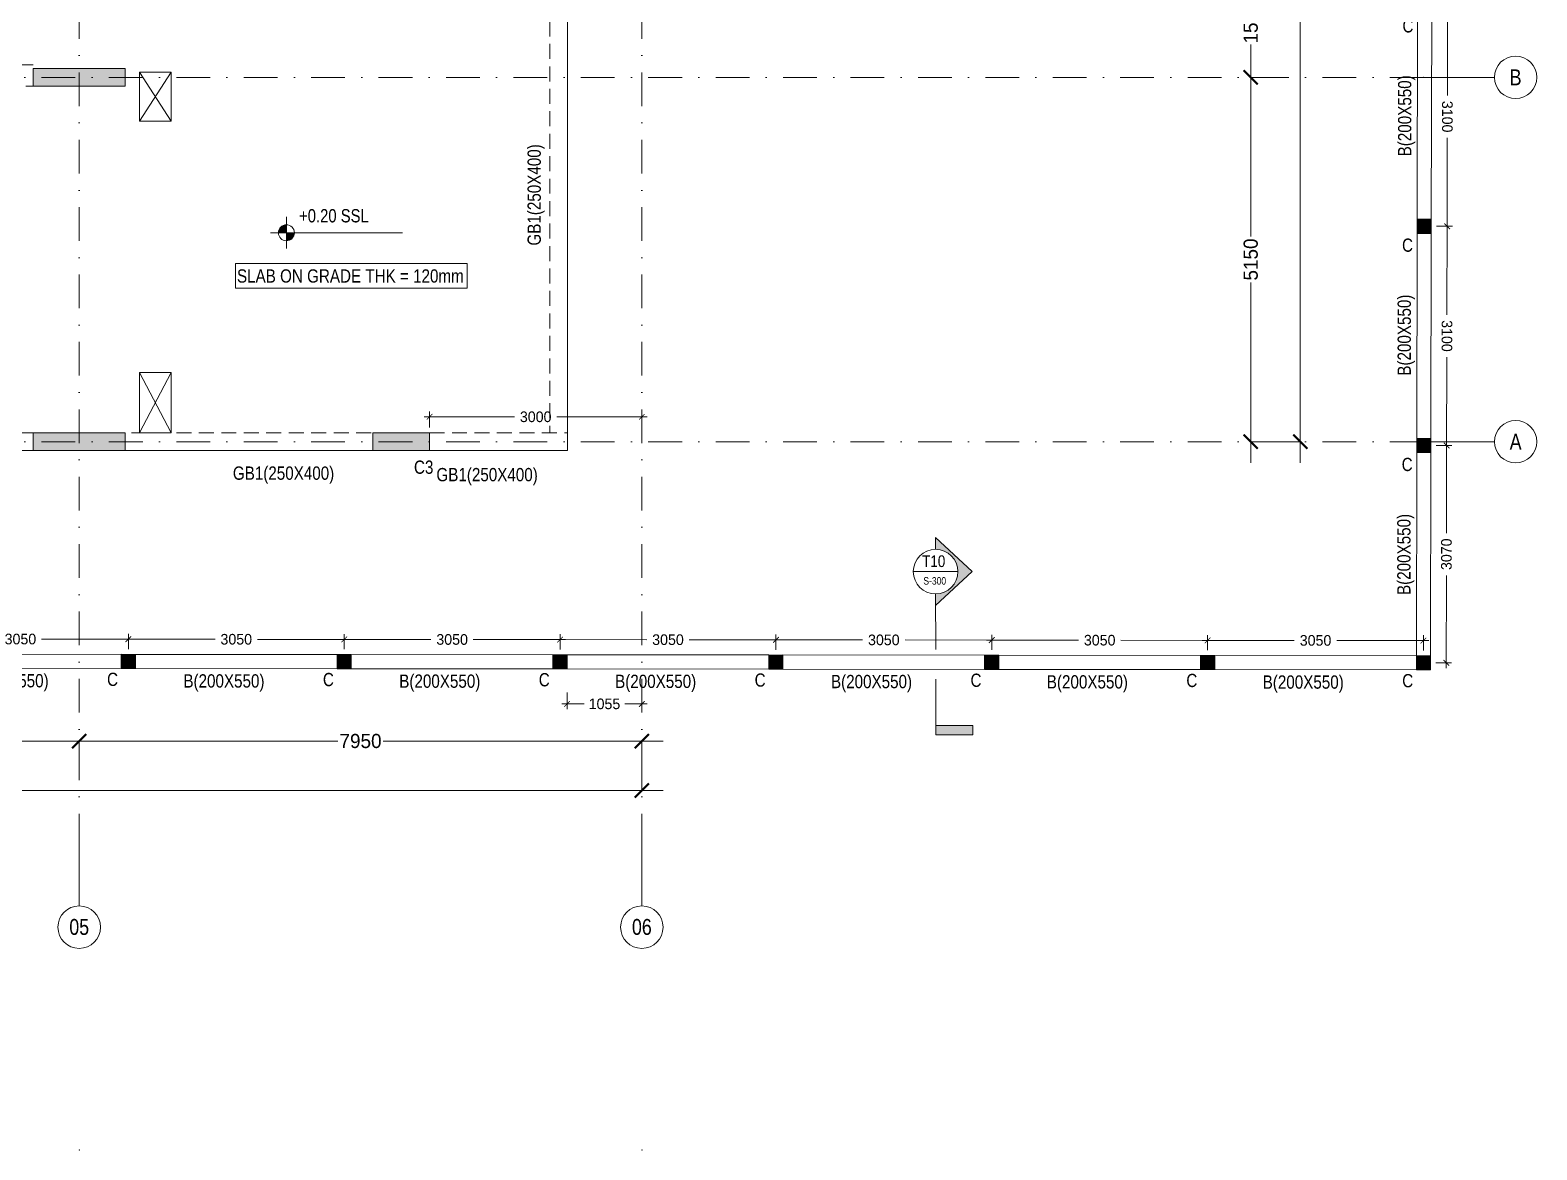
# Model space of a CAD drawing. Header units: millimetres. Extents: x -1760 to 80452, y -34880 to 8596.
# Drawn here: x 29732 to 51022, y -34880 to -19053 of the extents above; entities that cross this region are included whole.
import ezdxf
from ezdxf.enums import TextEntityAlignment as Align

# ---------------------------------------------------------------- set-up
doc = ezdxf.new("R2010")
doc.units = ezdxf.units.MM
doc.header["$LTSCALE"] = 75
for name, pattern in [('DASHDOT2', [12.7, 6.35, -3.175, 0, -3.175]), ('Dot & Dashed', [502.708322, 238.125, -132.291667, 0, -132.291655]), ('Hidden Line', [4.233333, 2.822222, -1.411111])]:
    doc.linetypes.add(name, pattern=pattern)
for name, color, linetype in [('00_A_GRIDS.3D', 1, 'Continuous'), ('02_A_GRIDS.3D', 1, 'Continuous'), ('133-EDEN HILLS- Grid$0$A_DIM 75', 1, 'Continuous')]:
    doc.layers.add(name, color=color, linetype=linetype)
for name, color, linetype, lineweight in [('G-ANNO-DIMS', 111, 'Continuous', 9), ('G-ANNO-SYMB', 111, 'Continuous', 9), ('S-BEAM-IDEN', 2, 'Continuous', 9), ('S-COL', 3, 'Continuous', 13), ('S-COLS-IDEN', 171, 'Continuous', 9), ('S-HATCH', 8, 'Continuous', 9), ('S-SLAB', 3, 'Continuous', 13), ('TXT', 11, 'Continuous', 9)]:
    doc.layers.add(name, color=color, linetype=linetype, lineweight=lineweight)
doc.styles.add('133-5F Grid$0$TEXT 75', font='GOTHIC.TTF', dxfattribs={"height": 150})
doc.styles.add('236 - NAS Mall_CD_GF Plan$0$TEXT 500', font='GOTHIC.TTF', dxfattribs={"height": 350})
doc.styles.add('Arial', font='arial.ttf', dxfattribs={"width": 0.8, "height": 187.5})
doc.styles.add('Arial Narrow_1', font='ARIALN.TTF', dxfattribs={"height": 187.5})
doc.styles.add('Arial Narrow_2', font='ARIALN.TTF', dxfattribs={"height": 262.5})
doc.styles.add('GENERATED_STYLE_3', font='arial.ttf', dxfattribs={"width": 0.8})
doc.styles.add('TEXT 100', font='GOTHIC.TTF', dxfattribs={"height": 200})
doc.dimstyles.new('133-5F Grid$0$DIM 75', dxfattribs={"dimtxt": 150, "dimasz": 80, "dimexe": 75, "dimexo": 75, "dimgap": 75, "dimtad": 0, "dimdec": 0, "dimrnd": 5, "dimzin": 0, "dimdsep": 46, "dimtxsty": '133-5F Grid$0$TEXT 75', "dimblk": '133-5F Grid$0$_ARCHTICK', "dimcen": 0, "dimdle": 75, "dimclrd": 256, "dimclre": 256, "dimclrt": 256, "dimadec": 0, "dimazin": 0, "dimtfac": 1, "dimtdec": 0, "dimtmove": 1, "dimatfit": 3, "dimfxl": 160, "dimfxlon": 1, "dimtolj": 1, "dimtzin": 0, "dimlwd": 0, "dimlwe": 0, "dimarcsym": 0})
doc.dimstyles.new('236 - NAS Mall_CD_GF Plan$0$DIM 500', dxfattribs={"dimtxt": 350, "dimasz": 300, "dimexe": 0, "dimexo": 0, "dimgap": 25, "dimtad": 0, "dimdec": 0, "dimrnd": 5, "dimzin": 0, "dimdsep": 46, "dimtxsty": '236 - NAS Mall_CD_GF Plan$0$TEXT 500', "dimblk": '236 - NAS Mall_CD_GF Plan$0$_ARCHTICK', "dimcen": 0, "dimdle": 300, "dimclrd": 256, "dimclre": 256, "dimclrt": 256, "dimadec": 0, "dimazin": 0, "dimtfac": 1, "dimtdec": 0, "dimtmove": 1, "dimatfit": 3, "dimfxl": 1000, "dimfxlon": 1, "dimtolj": 1, "dimtzin": 0, "dimlwd": 0, "dimlwe": 0, "dimarcsym": 0})

# ---------------------------------------------------------------- blocks, each defined once
blk = doc.blocks.new('Spot Elevations - WYE_Spot Elevation - Target Filled-619581-VILLA E - FIRST FLOOR')
at = {"layer": 'G-ANNO-DIMS'}
h = blk.add_hatch(color=256, dxfattribs=at)
edge = h.paths.add_edge_path(flags=0)
edge.add_line((0, 0), (-1.5, 0))
edge.add_arc((0, 0), 1.5, 90, 180, ccw=False)
edge.add_line((0, 1.5), (0, 0))
h = blk.add_hatch(color=256, dxfattribs=at)
edge = h.paths.add_edge_path(flags=0)
edge.add_line((0, 0), (1.5, 0))
edge.add_arc((0, 0), 1.5, 270, 360, ccw=False)
edge.add_line((0, -1.5), (0, 0))
for p, q in [((0, -3), (0, 3)), ((-3, 0), (3.01, 0))]:
    blk.add_line(p, q, dxfattribs=at)
blk.add_circle((0, 0), 1.5, dxfattribs=at)
blk = doc.blocks.new('133-5F Grid$0$_ARCHTICK')
at = {"color": 0, "linetype": 'ByBlock', "const_width": 0.15}
blk.add_lwpolyline([(-0.5, -0.5), (0.5, 0.5)], dxfattribs=at)
blk = doc.blocks.new('*D32')
at = {"layer": '133-EDEN HILLS- Grid$0$A_DIM 75', "lineweight": 0, "transparency": 16777216}
for p, q in [((35375, -24670), (35375, -24444)), ((38375, -24670), (38375, -24444)), ((35300, -24519), (36576, -24519)), ((38450, -24519), (37174, -24519))]:
    blk.add_line(p, q, dxfattribs=at)
at = {"layer": 'Defpoints', "color": 0, "transparency": 16777216}
for p in [(38375, -24519), (35375, -24745), (38375, -24745)]:
    blk.add_point(p, dxfattribs=at)
at = {"layer": '133-EDEN HILLS- Grid$0$A_DIM 75', "lineweight": 0, "transparency": 16777216, "xscale": 80, "yscale": 80, "zscale": 80, "rotation": 180}
blk.add_blockref('133-5F Grid$0$_ARCHTICK', (35375, -24519), dxfattribs=at)
at = {"layer": '133-EDEN HILLS- Grid$0$A_DIM 75', "lineweight": 0, "transparency": 16777216, "xscale": 80, "yscale": 80, "zscale": 80}
blk.add_blockref('133-5F Grid$0$_ARCHTICK', (38375, -24519), dxfattribs=at)
at = {"layer": '133-EDEN HILLS- Grid$0$A_DIM 75', "transparency": 16777216, "insert": (36875, -24519), "char_height": 150, "attachment_point": 5, "style": '133-5F Grid$0$TEXT 75'}
blk.add_mtext('\\A1;3000', dxfattribs=at)
blk = doc.blocks.new('Standard grid marker')
at = {"layer": '00_A_GRIDS.3D', "linetype": 'Dot & Dashed', "lineweight": 0}
for p, q in [((1000, 0), (0, 0)), ((33692, 0), (34692, 0))]:
    blk.add_line(p, q, dxfattribs=at)
at = {"layer": '00_A_GRIDS.3D', "linetype": 'DASHDOT2', "lineweight": 0}
blk.add_line((1000, 0), (33692, 0), dxfattribs=at)
at = {"layer": '00_A_GRIDS.3D', "linetype": 'Continuous', "lineweight": 0}
for centre in [(-300, 0), (34992, 0)]:
    blk.add_circle(centre, 300, dxfattribs=at)
at = {"layer": '00_A_GRIDS.3D', "linetype": 'Dot & Dashed', "lineweight": 0}
for p in [(1000, 0), (1000, 0), (38140, 0), (38140, 0)]:
    blk.add_point(p, dxfattribs=at)
at = {"layer": '00_A_GRIDS.3D', "lineweight": 0, "style": 'GENERATED_STYLE_3'}
for tag, p in [('AC_MarkerText_1_0', (-464, -51)), ('AC_MarkerText_1_1', (34828, -51))]:
    blk.add_attdef(tag, text='', height=225, rotation=90, dxfattribs=at).set_placement(p, align=Align.TOP_CENTER)
blk = doc.blocks.new('Standard grid marker_2')
at = {"layer": '00_A_GRIDS.3D', "linetype": 'Dot & Dashed', "lineweight": 0}
blk.add_line((1000, 0), (0, 0), dxfattribs=at)
at = {"layer": '00_A_GRIDS.3D', "linetype": 'DASHDOT2', "lineweight": 0}
blk.add_line((1000, 0), (50581, 0), dxfattribs=at)
at = {"layer": '00_A_GRIDS.3D', "linetype": 'Continuous', "lineweight": 0}
blk.add_circle((-300, 0), 300, dxfattribs=at)
at = {"layer": '00_A_GRIDS.3D', "linetype": 'Dot & Dashed', "lineweight": 0}
blk.add_point((1000, 0), dxfattribs=at)
blk.add_point((1000, 0), dxfattribs=at)
at = {"layer": '00_A_GRIDS.3D', "lineweight": 0, "style": 'GENERATED_STYLE_3'}
for tag, p in [('AC_MarkerText_1_0', (-300, -215)), ('AC_MarkerText_1_1', (51881, -215))]:
    blk.add_attdef(tag, text='', height=225, rotation=180, dxfattribs=at).set_placement(p, align=Align.TOP_CENTER)
blk = doc.blocks.new('236 - NAS Mall_CD_GF Plan$0$_ARCHTICK')
at = {"color": 0, "linetype": 'ByBlock', "const_width": 0.15}
blk.add_lwpolyline([(-0.5, -0.5), (0.5, 0.5)], dxfattribs=at)
blk = doc.blocks.new('*D59')
at = {"layer": '02_A_GRIDS.3D', "lineweight": 0, "transparency": 16777216}
for p, q in [((23850, -29102), (26969, -29102)), ((24150, -29524), (24150, -29102)), ((30725, -29102), (27606, -29102)), ((30425, -29524), (30425, -29102))]:
    blk.add_line(p, q, dxfattribs=at)
at = {"layer": 'Defpoints', "color": 0, "transparency": 16777216}
for p in [(30425, -29102), (24150, -29524), (30425, -29524)]:
    blk.add_point(p, dxfattribs=at)
at = {"layer": '02_A_GRIDS.3D', "lineweight": 0, "transparency": 16777216, "xscale": 200, "yscale": 200, "zscale": 200, "rotation": 180}
blk.add_blockref('236 - NAS Mall_CD_GF Plan$0$_ARCHTICK', (24150, -29102), dxfattribs=at)
at = {"layer": '02_A_GRIDS.3D', "lineweight": 0, "transparency": 16777216, "xscale": 200, "yscale": 200, "zscale": 200}
blk.add_blockref('236 - NAS Mall_CD_GF Plan$0$_ARCHTICK', (30425, -29102), dxfattribs=at)
at = {"layer": '02_A_GRIDS.3D', "transparency": 16777216, "insert": (27288, -29102), "char_height": 200, "attachment_point": 5, "style": 'TEXT 100'}
blk.add_mtext('\\A1;6275', dxfattribs=at)
blk = doc.blocks.new('*D60')
at = {"layer": '02_A_GRIDS.3D', "lineweight": 0, "transparency": 16777216}
for p, q in [((30125, -29102), (34081, -29102)), ((30425, -29524), (30425, -29102)), ((38675, -29102), (34719, -29102)), ((38375, -29524), (38375, -29102))]:
    blk.add_line(p, q, dxfattribs=at)
at = {"layer": 'Defpoints', "color": 0, "transparency": 16777216}
for p in [(38375, -29102), (30425, -29524), (38375, -29524)]:
    blk.add_point(p, dxfattribs=at)
at = {"layer": '02_A_GRIDS.3D', "lineweight": 0, "transparency": 16777216, "xscale": 200, "yscale": 200, "zscale": 200, "rotation": 180}
blk.add_blockref('236 - NAS Mall_CD_GF Plan$0$_ARCHTICK', (30425, -29102), dxfattribs=at)
at = {"layer": '02_A_GRIDS.3D', "lineweight": 0, "transparency": 16777216, "xscale": 200, "yscale": 200, "zscale": 200}
blk.add_blockref('236 - NAS Mall_CD_GF Plan$0$_ARCHTICK', (38375, -29102), dxfattribs=at)
at = {"layer": '02_A_GRIDS.3D', "transparency": 16777216, "insert": (34400, -29102), "char_height": 200, "attachment_point": 5, "style": 'TEXT 100'}
blk.add_mtext('\\A1;7950', dxfattribs=at)
blk = doc.blocks.new('*D61')
at = {"layer": '02_A_GRIDS.3D', "lineweight": 0, "transparency": 16777216}
for p, q in [((9375, -29380), (9375, -29802)), ((38375, -29380), (38375, -29802)), ((9075, -29802), (23159, -29802)), ((38675, -29802), (23963, -29802))]:
    blk.add_line(p, q, dxfattribs=at)
at = {"layer": 'Defpoints', "color": 0, "transparency": 16777216}
for p in [(9375, -29380), (38375, -29380), (38375, -29802)]:
    blk.add_point(p, dxfattribs=at)
at = {"layer": '02_A_GRIDS.3D', "lineweight": 0, "transparency": 16777216, "xscale": 200, "yscale": 200, "zscale": 200, "rotation": 180}
blk.add_blockref('236 - NAS Mall_CD_GF Plan$0$_ARCHTICK', (9375, -29802), dxfattribs=at)
at = {"layer": '02_A_GRIDS.3D', "lineweight": 0, "transparency": 16777216, "xscale": 200, "yscale": 200, "zscale": 200}
blk.add_blockref('236 - NAS Mall_CD_GF Plan$0$_ARCHTICK', (38375, -29802), dxfattribs=at)
at = {"layer": '02_A_GRIDS.3D', "transparency": 16777216, "insert": (23561, -29802), "char_height": 200, "attachment_point": 5, "style": 'TEXT 100'}
blk.add_mtext('\\A1;29000', dxfattribs=at)
blk = doc.blocks.new('*D62')
at = {"layer": '02_A_GRIDS.3D', "lineweight": 0, "transparency": 16777216}
for p, q in [((47679, -2920), (47679, -13399)), ((47257, -3220), (47679, -3220)), ((47679, -25170), (47679, -14203)), ((47261, -24870), (47679, -24870))]:
    blk.add_line(p, q, dxfattribs=at)
at = {"layer": 'Defpoints', "color": 0, "transparency": 16777216}
for p in [(47257, -3220), (47261, -24870), (47679, -24870)]:
    blk.add_point(p, dxfattribs=at)
at = {"layer": '02_A_GRIDS.3D', "lineweight": 0, "transparency": 16777216, "xscale": 200, "yscale": 200, "zscale": 200}
for p, rotation in [((47679, -3220), 90), ((47679, -24870), 270)]:
    blk.add_blockref('236 - NAS Mall_CD_GF Plan$0$_ARCHTICK', p, dxfattribs=dict(at, rotation=rotation))
at = {"layer": '02_A_GRIDS.3D', "transparency": 16777216, "insert": (47679, -13801), "char_height": 200, "attachment_point": 5, "rotation": 90, "style": 'TEXT 100'}
blk.add_mtext('\\A1;21650', dxfattribs=at)
blk = doc.blocks.new('*D66')
at = {"layer": '02_A_GRIDS.3D', "lineweight": 0, "transparency": 16777216}
for p, q in [((46979, -17870), (46979, -18635)), ((47401, -18170), (46979, -18170)), ((46979, -20020), (46979, -19254)), ((47401, -19720), (46979, -19720))]:
    blk.add_line(p, q, dxfattribs=at)
at = {"layer": 'Defpoints', "color": 0, "transparency": 16777216}
for p in [(47401, -18170), (46979, -19720), (47401, -19720)]:
    blk.add_point(p, dxfattribs=at)
at = {"layer": '02_A_GRIDS.3D', "lineweight": 0, "transparency": 16777216, "xscale": 200, "yscale": 200, "zscale": 200}
for p, rotation in [((46979, -18170), 90), ((46979, -19720), 270)]:
    blk.add_blockref('236 - NAS Mall_CD_GF Plan$0$_ARCHTICK', p, dxfattribs=dict(at, rotation=rotation))
at = {"layer": '02_A_GRIDS.3D', "transparency": 16777216, "insert": (46979, -18945), "char_height": 200, "attachment_point": 5, "rotation": 90, "style": 'TEXT 100'}
blk.add_mtext('\\A1;1550', dxfattribs=at)
blk = doc.blocks.new('*D67')
at = {"layer": '02_A_GRIDS.3D', "lineweight": 0, "transparency": 16777216}
for p, q in [((46979, -19420), (46979, -21971)), ((47401, -19720), (46979, -19720)), ((46979, -25170), (46979, -22618)), ((47401, -24870), (46979, -24870))]:
    blk.add_line(p, q, dxfattribs=at)
at = {"layer": 'Defpoints', "color": 0, "transparency": 16777216}
for p in [(47401, -19720), (46979, -24870), (47401, -24870)]:
    blk.add_point(p, dxfattribs=at)
at = {"layer": '02_A_GRIDS.3D', "lineweight": 0, "transparency": 16777216, "xscale": 200, "yscale": 200, "zscale": 200}
for p, rotation in [((46979, -19720), 90), ((46979, -24870), 270)]:
    blk.add_blockref('236 - NAS Mall_CD_GF Plan$0$_ARCHTICK', p, dxfattribs=dict(at, rotation=rotation))
at = {"layer": '02_A_GRIDS.3D', "transparency": 16777216, "insert": (46979, -22295), "char_height": 200, "attachment_point": 5, "rotation": 90, "style": 'TEXT 100'}
blk.add_mtext('\\A1;5150', dxfattribs=at)
blk = doc.blocks.new('*U79')
at = {"layer": 'S-HATCH'}
blk.add_hatch(color=256, dxfattribs=at).paths.add_polyline_path([(0, -100), (0, 100), (200, 100), (200, -100)])
at = {"layer": 'S-COL'}
blk.add_lwpolyline([(0, -100), (0, 100), (200, 100), (200, -100)], close=True, dxfattribs=at)
at = {"layer": 'S-COLS-IDEN', "insert": (274, -313), "char_height": 187, "width": 330.7, "attachment_point": 1, "rotation": 90.1053, "style": 'Arial Narrow_1'}
blk.add_mtext('C', dxfattribs=at)
blk = doc.blocks.new('*U80')
at = {"layer": 'S-COL', "color": 0, "linetype": 'ByBlock', "lineweight": -2, "transparency": 16777216, "rotation": 269.8946851459084}
for p in [(49470, -25), (49465, -3125), (49459, -6225), (49453, -9325), (49447, -12425), (49442, -15525), (49436, -18625), (49430, -21725), (49425, -24825)]:
    blk.add_blockref('*U79', p, dxfattribs=at)
blk = doc.blocks.new('*U81')
at = {"layer": 'S-HATCH'}
blk.add_hatch(color=256, dxfattribs=at).paths.add_polyline_path([(200, -100), (0, -100), (0, 100), (200, 100)])
at = {"layer": 'S-COL'}
blk.add_lwpolyline([(200, -100), (0, -100), (0, 100), (200, 100)], close=True, dxfattribs=at)
at = {"layer": 'S-COLS-IDEN', "insert": (400, 160), "char_height": 187, "width": 330.7, "attachment_point": 1, "rotation": 180.0613, "style": 'Arial Narrow_1'}
blk.add_mtext('C', dxfattribs=at)
blk = doc.blocks.new('*U82')
at = {"layer": 'S-COL', "color": 0, "linetype": 'ByBlock', "lineweight": -2, "transparency": 16777216, "rotation": 179.9387203752178}
for p in [(31219, -27976), (34269, -27979), (37319, -27982), (40369, -27986), (43419, -27989), (46469, -27992), (49519, -27995)]:
    blk.add_blockref('*U81', p, dxfattribs=at)
blk = doc.blocks.new('*D103')
at = {"layer": '133-EDEN HILLS- Grid$0$A_DIM 75', "lineweight": 0, "transparency": 16777216}
for p, q in [((25, 323), (1350, 323)), ((100, 175), (100, 398)), ((3275, 323), (1949, 323)), ((3200, 175), (3200, 398))]:
    blk.add_line(p, q, dxfattribs=at)
at = {"layer": 'Defpoints', "color": 0, "transparency": 16777216}
for p in [(3200, 323), (100, 100), (3200, 100)]:
    blk.add_point(p, dxfattribs=at)
at = {"layer": '133-EDEN HILLS- Grid$0$A_DIM 75', "lineweight": 0, "transparency": 16777216, "xscale": 80, "yscale": 80, "zscale": 80, "rotation": 180}
blk.add_blockref('133-5F Grid$0$_ARCHTICK', (100, 323), dxfattribs=at)
at = {"layer": '133-EDEN HILLS- Grid$0$A_DIM 75', "lineweight": 0, "transparency": 16777216, "xscale": 80, "yscale": 80, "zscale": 80}
blk.add_blockref('133-5F Grid$0$_ARCHTICK', (3200, 323), dxfattribs=at)
at = {"layer": '133-EDEN HILLS- Grid$0$A_DIM 75', "transparency": 16777216, "insert": (1650, 323), "char_height": 150, "attachment_point": 5, "style": '133-5F Grid$0$TEXT 75'}
blk.add_mtext('\\A1;3100', dxfattribs=at)
blk = doc.blocks.new('*D105')
at = {"layer": '133-EDEN HILLS- Grid$0$A_DIM 75', "lineweight": 0, "transparency": 16777216}
for p, q in [((25, 314), (1325, 314)), ((100, 175), (100, 389)), ((3225, 314), (1924, 314)), ((3150, 175), (3150, 389))]:
    blk.add_line(p, q, dxfattribs=at)
at = {"layer": 'Defpoints', "color": 0, "transparency": 16777216}
for p in [(3150, 314), (100, 100), (3150, 100)]:
    blk.add_point(p, dxfattribs=at)
at = {"layer": '133-EDEN HILLS- Grid$0$A_DIM 75', "lineweight": 0, "transparency": 16777216, "xscale": 80, "yscale": 80, "zscale": 80}
for p, rotation in [((100, 314), 179.9997332769825), ((3150, 314), 359.9997332769825)]:
    blk.add_blockref('133-5F Grid$0$_ARCHTICK', p, dxfattribs=dict(at, rotation=rotation))
at = {"layer": '133-EDEN HILLS- Grid$0$A_DIM 75', "transparency": 16777216, "insert": (1625, 314), "char_height": 150, "attachment_point": 5, "rotation": 359.9997, "style": '133-5F Grid$0$TEXT 75'}
blk.add_mtext('\\A1;3050', dxfattribs=at)
blk = doc.blocks.new('Section - SECTION_HEAD-614868-VILLA E - FOUNDATION')
at = {"layer": 'G-ANNO-SYMB'}
h = blk.add_hatch(color=256, dxfattribs=at)
edge = h.paths.add_edge_path(flags=0)
edge.add_line((-11.86, 0), (-15.02, 0))
edge.add_line((-15.02, 0), (-5.86, 9.83))
edge.add_line((-5.86, 9.83), (3.31, 0))
edge.add_line((3.31, 0), (0.14, 0))
edge.add_arc((-5.86, 0), 6, 0, 180)
for p, q in [((-5.86, 9.83), (-15.02, 0)), ((3.31, 0), (-5.86, 9.83)), ((-15.02, 0), (-11.86, 0)), ((0.14, 0), (15.14, 0)), ((0.14, 0), (3.31, 0))]:
    blk.add_line(p, q, dxfattribs=at)
for start, end in [(0, 180), (0, 180), (180, 0)]:
    blk.add_arc((-5.86, 0), 6, start, end, dxfattribs=at)
blk = doc.blocks.new('Section - SECTION_TAIL-616140-VILLA E - FOUNDATION')
at = {"layer": 'G-ANNO-SYMB'}
blk.add_hatch(color=256, dxfattribs=at).paths.add_polyline_path([(-12.5, 0), (-15, 0), (-15, 10), (-12.5, 10)], flags=0)
for p, q in [((-12.5, 10), (-15, 10)), ((-15, 10), (-15, 0)), ((-12.5, 0), (-12.5, 10)), ((-15, 0), (0, 0)), ((-15, 0), (-12.5, 0))]:
    blk.add_line(p, q, dxfattribs=at)
blk = doc.blocks.new('*D104')
at = {"layer": '133-EDEN HILLS- Grid$0$A_DIM 75', "lineweight": 0, "transparency": 16777216}
for p, q in [((49747, -24850), (49745, -26161)), ((49600, -24925), (49822, -24926)), ((49741, -28071), (49744, -26760)), ((49594, -27996), (49817, -27996))]:
    blk.add_line(p, q, dxfattribs=at)
at = {"layer": 'Defpoints', "color": 0, "transparency": 16777216}
for p in [(49525, -24925), (49519, -27995), (49742, -27996)]:
    blk.add_point(p, dxfattribs=at)
at = {"layer": '133-EDEN HILLS- Grid$0$A_DIM 75', "lineweight": 0, "transparency": 16777216, "xscale": 80, "yscale": 80, "zscale": 80}
for p, rotation in [((49747, -24925), 89.89510452000364), ((49742, -27996), 269.8951045200037)]:
    blk.add_blockref('133-5F Grid$0$_ARCHTICK', p, dxfattribs=dict(at, rotation=rotation))
at = {"layer": '133-EDEN HILLS- Grid$0$A_DIM 75', "transparency": 16777216, "insert": (49744, -26461), "char_height": 150, "attachment_point": 5, "rotation": 89.8951, "style": '133-5F Grid$0$TEXT 75'}
blk.add_mtext('\\A1;3070', dxfattribs=at)
blk = doc.blocks.new('*D106')
at = {"layer": '133-EDEN HILLS- Grid$0$A_DIM 75', "lineweight": 0, "transparency": 16777216}
for p, q in [((37319, -28417), (37319, -28652)), ((38375, -28417), (38375, -28652)), ((37244, -28577), (37560, -28577)), ((38450, -28577), (38134, -28577))]:
    blk.add_line(p, q, dxfattribs=at)
at = {"layer": 'Defpoints', "color": 0, "transparency": 16777216}
for p in [(37319, -28082), (38375, -28083), (38375, -28577)]:
    blk.add_point(p, dxfattribs=at)
at = {"layer": '133-EDEN HILLS- Grid$0$A_DIM 75', "lineweight": 0, "transparency": 16777216, "xscale": 80, "yscale": 80, "zscale": 80, "rotation": 180}
blk.add_blockref('133-5F Grid$0$_ARCHTICK', (37319, -28577), dxfattribs=at)
at = {"layer": '133-EDEN HILLS- Grid$0$A_DIM 75', "lineweight": 0, "transparency": 16777216, "xscale": 80, "yscale": 80, "zscale": 80}
blk.add_blockref('133-5F Grid$0$_ARCHTICK', (38375, -28577), dxfattribs=at)
at = {"layer": '133-EDEN HILLS- Grid$0$A_DIM 75', "transparency": 16777216, "insert": (37847, -28577), "char_height": 150, "attachment_point": 5, "style": '133-5F Grid$0$TEXT 75'}
blk.add_mtext('\\A1;1055', dxfattribs=at)
blk = doc.blocks.new('*U85')
at = {"layer": 'S-SLAB'}
blk.add_lwpolyline([(199.8, 100.4), (200.2, -99.6), (3100.2, -100), (3099.8, 100)], close=True, dxfattribs=at)
at = {"layer": 'S-BEAM-IDEN', "insert": (2212.7, -372.1), "char_height": 187.5, "width": 1713.653, "attachment_point": 1, "rotation": 180.10531, "style": 'Arial Narrow_1'}
blk.add_mtext('B(200X550)', dxfattribs=at)
at = {"layer": '133-EDEN HILLS- Grid$0$A_DIM 75'}
dim = blk.add_aligned_dim(p1=(99.8, 100.2), p2=(3199.8, 100.2), distance=222.5, dimstyle='133-5F Grid$0$DIM 75', dxfattribs=at)
dim.commit()
dim.dimension.update_dxf_attribs({"geometry": '*D103', "text_midpoint": (1649.8, 322.7)})
blk = doc.blocks.new('*U86')
at = {"layer": 'S-SLAB', "color": 0, "linetype": 'ByBlock', "lineweight": -2, "transparency": 16777216, "rotation": 269.8946851459084}
for p in [(49470, -25), (49465, -3125), (49459, -6225), (49453, -9325), (49447, -12425), (49442, -15525), (49436, -18625), (49430, -21725)]:
    blk.add_blockref('*U85', p, dxfattribs=at)
blk = doc.blocks.new('*U87')
at = {"layer": 'S-SLAB'}
blk.add_lwpolyline([(199.9, 100.2), (3049.9, 100), (3050.1, -100), (200.1, -99.8)], close=True, dxfattribs=at)
at = {"layer": 'S-BEAM-IDEN', "insert": (878.2, -181), "char_height": 187.5, "width": 1713.653, "attachment_point": 1, "rotation": 0.06101, "style": 'Arial Narrow_1'}
blk.add_mtext('B(200X550)', dxfattribs=at)
at = {"layer": '133-EDEN HILLS- Grid$0$A_DIM 75'}
dim = blk.add_aligned_dim(p1=(99.9, 100.1), p2=(3149.9, 100.1), distance=213.5, dimstyle='133-5F Grid$0$DIM 75', dxfattribs=at)
dim.commit()
dim.dimension.update_dxf_attribs({"geometry": '*D105', "text_midpoint": (1624.9, 313.6)})
blk = doc.blocks.new('*U88')
at = {"layer": 'S-SLAB', "color": 0, "linetype": 'ByBlock', "lineweight": -2, "transparency": 16777216, "rotation": 359.9389870982365}
for p in [(27969, -27973), (31019, -27976), (34069, -27979), (37119, -27982), (40169, -27985), (43219, -27989), (46269, -27992)]:
    blk.add_blockref('*U87', p, dxfattribs=at)

msp = doc.modelspace()

# ---------------------------------------------------------------- hatches: boundary and pattern name
at = {"layer": 'S-HATCH'}
for points in [[(31075, -19594.9), (29775, -19594.9), (29775, -19844.9), (31075, -19844.9)], [(31075, -24995), (31075, -24745), (29775, -24745), (29775, -24995)], [(35375, -24744.7), (34575, -24744.7), (34575, -24994.7), (35375, -24994.7)]]:
    msp.add_hatch(color=256, dxfattribs=at).paths.add_polyline_path(points)

# ---------------------------------------------------------------- linework, layer by layer
at = {"layer": 'G-ANNO-DIMS'}
for p, q in [((33453.2, -21916.6), (33352.2, -21916.6)), ((34994.6, -21916.6), (33453.2, -21916.6))]:
    msp.add_line(p, q, dxfattribs=at)
at = {"layer": 'G-ANNO-SYMB'}
msp.add_line((42840.6, -26706), (42210.6, -26706.7), dxfattribs=at)
at = {"layer": 'S-COL'}
for points in [[(31075, -19594.9), (29775, -19594.9), (29775, -19844.9), (31075, -19844.9)], [(31075, -24995), (31075, -24745), (29775, -24745), (29775, -24995), (31075, -24995)], [(35375, -24744.7), (34575, -24744.7), (34575, -24994.7), (35375, -24994.7)]]:
    msp.add_lwpolyline(points, close=True, dxfattribs=at)
at = {"layer": 'S-SLAB', "linetype": 'Hidden Line'}
for p, q in [((37075, -18295), (37075, -24744.9)), ((29775, -24745), (24925, -24745)), ((34550.1, -24744.9), (31075, -24744.9)), ((35375, -24744.9), (37325, -24744.9))]:
    msp.add_line(p, q, dxfattribs=at)
at = {"layer": 'S-SLAB'}
for p, q in [((31275, -19644.9), (31725, -20340)), ((31725, -19644.9), (31275, -20340)), ((31725, -23890), (31275, -24744.9)), ((31275, -23890), (31725, -24744.9))]:
    msp.add_line(p, q, dxfattribs=at)
for points in [[(3675, -19595), (15175, -19595), (15175, -8045), (12125, -8045), (12125, -3095), (20975, -3095.9), (20975, -4250), (24025, -4250), (24025, -3095.9), (40549.9, -3095), (40550.1, -9595), (31775, -9594.4), (31775, -18045.1), (37325, -18045.1), (37325, -24994.9), (3675, -24994.9)], [(31725, -19644.9), (31275, -19644.9), (31275, -20340), (31725, -20340)], [(31725, -23890), (31275, -23890), (31275, -24744.9), (31725, -24744.9)], [(49524.7, -25025), (49324.7, -25025), (49319, -27895.5), (49519, -27895.5)]]:
    msp.add_lwpolyline(points, close=True, dxfattribs=at)
at = {"layer": 'S-SLAB', "linetype": 'Hidden Line'}
msp.add_lwpolyline([(29775, -19544.9), (24275, -19544.9), (24275, -19844.9), (29775, -19844.9)], close=True, dxfattribs=at)
at = {"layer": 'TXT', "flags": 128}
msp.add_lwpolyline([(32635.4, -22349.7), (35907.3, -22349.7), (35907.3, -22700), (32635.4, -22700)], close=True, dxfattribs=at)

# ---------------------------------------------------------------- block references
at = {"layer": '00_A_GRIDS.3D', "linetype": 'Continuous'}
ref = msp.add_blockref('Standard grid marker_2', (50421.5, -19719.9), dxfattribs=dict(at, zscale=1000, rotation=180))
ref.add_attrib('AC_MarkerText_1', 'B', dxfattribs={"color": 7, "lineweight": 0, "height": 225, "rotation": 360, "style": 'GENERATED_STYLE_3', "width": 0.8}).set_placement((50721.5, -19607.4), align=Align.TOP_CENTER)
ref = msp.add_blockref('Standard grid marker_2', (50421.5, -24870), dxfattribs=dict(at, zscale=1000, rotation=180))
ref.add_attrib('AC_MarkerText_1', 'A', dxfattribs={"color": 7, "lineweight": 0, "height": 225, "rotation": 360, "style": 'GENERATED_STYLE_3', "width": 0.8}).set_placement((50721.5, -24757.5), align=Align.TOP_CENTER)
at = {"layer": '02_A_GRIDS.3D', "linetype": 'Dot & Dashed'}
ref = msp.add_blockref('Standard grid marker', (30425, 3259.6), dxfattribs=dict(at, zscale=1000, rotation=270))
ref.add_attrib('AC_MarkerText_1', '05', dxfattribs={"color": 7, "lineweight": 0, "height": 225, "rotation": 360, "style": 'GENERATED_STYLE_3', "width": 0.8}).set_placement((30425, 3672.1), align=Align.TOP_CENTER)
ref.add_attrib('AC_MarkerText_1_1', '05', dxfattribs={"layer": '00_A_GRIDS.3D', "color": 7, "lineweight": 0, "height": 225, "rotation": 360, "style": 'GENERATED_STYLE_3', "width": 0.8}).set_placement((30425, -31616.5), align=Align.TOP_CENTER)
ref = msp.add_blockref('Standard grid marker', (38375, 3259.6), dxfattribs=dict(at, zscale=1000, rotation=270))
ref.add_attrib('AC_MarkerText_1', '06', dxfattribs={"color": 7, "lineweight": 0, "height": 225, "rotation": 360, "style": 'GENERATED_STYLE_3', "width": 0.8}).set_placement((38375, 3672.1), align=Align.TOP_CENTER)
ref.add_attrib('AC_MarkerText_1_1', '06', dxfattribs={"layer": '00_A_GRIDS.3D', "color": 7, "lineweight": 0, "height": 225, "rotation": 360, "style": 'GENERATED_STYLE_3', "width": 0.8}).set_placement((38375, -31616.5), align=Align.TOP_CENTER)
at = {"layer": 'G-ANNO-DIMS', "xscale": 74.99999999999996, "yscale": 74.99999999999996, "zscale": 74.99999999999996}
msp.add_blockref('Spot Elevations - WYE_Spot Elevation - Target Filled-619581-VILLA E - FIRST FLOOR', (33352.2, -21916.6), dxfattribs=at)
at = {"layer": 'G-ANNO-SYMB', "extrusion": (0, 0, -1), "xscale": -52.49999999999997, "yscale": 52.49999999999996, "zscale": 52.49999999999996, "rotation": 89.89799842512214}
msp.add_blockref('Section - SECTION_HEAD-614868-VILLA E - FOUNDATION', (-42526, -27013.7), dxfattribs=at)
at = {"layer": 'G-ANNO-SYMB', "xscale": -52.49999999999996, "yscale": 52.49999999999995, "zscale": 52.49999999999995, "rotation": 270.0333218497884}
msp.add_blockref('Section - SECTION_TAIL-616140-VILLA E - FOUNDATION', (42527.6, -28224.6), dxfattribs=at)
at = {"layer": 'S-COL'}
for name in ['*U80', '*U82']:
    msp.add_blockref(name, (0, 0), dxfattribs=at)
at = {"layer": 'S-SLAB'}
for name in ['*U86', '*U88']:
    msp.add_blockref(name, (0, 0), dxfattribs=at)

# ---------------------------------------------------------------- texts
at = {"layer": 'G-ANNO-SYMB', "attachment_point": 3, "rotation": 359.99987}
for s, insert, char_height, width, style in [('\\A1;T10', (42662.4, -26476.5), 165.37, 126.881, 'Arial Narrow_1'), ('S-300', (42674.1, -26785.1), 105, 323.24, 'Arial Narrow_2')]:
    msp.add_mtext(s, dxfattribs=dict(at, insert=insert, char_height=char_height, width=width, style=style))
at = {"layer": 'S-BEAM-IDEN', "char_height": 187.5, "width": 1713.653, "attachment_point": 1, "rotation": 90, "style": 'Arial Narrow_1'}
for s, insert in [('GB1(250X400)', (36760, -22098)), ('B(200X550)', (49048.5, -27037))]:
    msp.add_mtext(s, dxfattribs=dict(at, insert=insert))
at = {"layer": 'S-BEAM-IDEN', "char_height": 187.5, "width": 1713.653, "attachment_point": 1, "style": 'Arial Narrow_1'}
for insert in [(32595.9, -25220.7), (35472.1, -25241.9)]:
    msp.add_mtext('GB1(250X400)', dxfattribs=dict(at, insert=insert))
at = {"layer": 'S-COLS-IDEN', "insert": (35155.2, -25136.6), "char_height": 187.5, "width": 330.696, "attachment_point": 1, "style": 'Arial Narrow_1'}
msp.add_mtext('C3', dxfattribs=at)
at = {"layer": 'TXT', "insert": (32654.2, -22434), "char_height": 187.5, "width": 3196.915, "attachment_point": 1, "style": 'Arial Narrow_1'}
msp.add_mtext('SLAB ON GRADE THK = 120mm', dxfattribs=at)

# ---------------------------------------------------------------- dimensions: what is measured, and where the dimension line sits
at = {"layer": '02_A_GRIDS.3D'}
dim = msp.add_linear_dim(base=(47679.3, -24870), p1=(47257.4, -3220), p2=(47260.6, -24870), angle=270, dimstyle='236 - NAS Mall_CD_GF Plan$0$DIM 500', override={"dimtxt": 187.5, "dimasz": 200, "dimtxsty": 'TEXT 100'}, dxfattribs=at)
dim.commit()
dim.dimension.update_dxf_attribs({"geometry": '*D62', "text_midpoint": (47679.3, -13800.9), "dimtype": 160})
for base, p1, p2, picture, middle in [((46979.3, -19719.9), (47401.2, -18169.6), (47401.2, -19719.9), '*D66', (46979.3, -18944.7)), ((46979.3, -24870), (47401.2, -19719.9), (47401.2, -24870), '*D67', (46979.3, -22294.9))]:
    dim = msp.add_linear_dim(base=base, p1=p1, p2=p2, angle=270, dimstyle='236 - NAS Mall_CD_GF Plan$0$DIM 500', override={"dimtxt": 187.5, "dimasz": 200, "dimtxsty": 'TEXT 100'}, dxfattribs=at)
    dim.commit()
    dim.dimension.update_dxf_attribs({"geometry": picture, "text_midpoint": middle})
for base, p1, p2, picture, middle in [((30425, -29101.9), (24150, -29523.8), (30425, -29523.8), '*D59', (27287.5, -29101.9)), ((38375, -29101.9), (30425, -29523.8), (38375, -29523.8), '*D60', (34400, -29101.9))]:
    dim = msp.add_linear_dim(base=base, p1=p1, p2=p2, dimstyle='236 - NAS Mall_CD_GF Plan$0$DIM 500', override={"dimtxt": 187.5, "dimasz": 200, "dimtxsty": 'TEXT 100'}, dxfattribs=at)
    dim.commit()
    dim.dimension.update_dxf_attribs({"geometry": picture, "text_midpoint": middle})
dim = msp.add_linear_dim(base=(38375, -29801.9), p1=(9375, -29380), p2=(38375, -29380), dimstyle='236 - NAS Mall_CD_GF Plan$0$DIM 500', override={"dimtxt": 187.5, "dimasz": 200, "dimtxsty": 'TEXT 100'}, dxfattribs=at)
dim.commit()
dim.dimension.update_dxf_attribs({"geometry": '*D61', "text_midpoint": (23561.2, -29801.9), "dimtype": 160})
at = {"layer": '133-EDEN HILLS- Grid$0$A_DIM 75'}
for base, p1, p2, picture, middle in [((38375, -24518.7), (35375, -24744.7), (38375, -24744.9), '*D32', (36875, -24518.7)), ((38375, -28577.4), (37319, -28082.2), (38375, -28083.5), '*D106', (37847, -28577.4))]:
    dim = msp.add_linear_dim(base=base, p1=p1, p2=p2, dimstyle='133-5F Grid$0$DIM 75', dxfattribs=at)
    dim.commit()
    dim.dimension.update_dxf_attribs({"geometry": picture, "text_midpoint": middle})
dim = msp.add_aligned_dim(p1=(49524.7, -24925), p2=(49519, -27995.5), distance=222.5, dimstyle='133-5F Grid$0$DIM 75', dxfattribs=at)
dim.commit()
dim.dimension.update_dxf_attribs({"geometry": '*D104', "text_midpoint": (49744.3, -26460.6)})

# ---------------------------------------------------------------- next in the draw order: texts
at = {"layer": 'G-ANNO-DIMS', "insert": (33531.7, -21582.9), "char_height": 187.5, "width": 1413.487, "attachment_point": 1, "line_spacing_factor": 0.941778, "style": 'Arial', "bg_fill": 3, "box_fill_scale": 1.25, "bg_fill_color": 256, "bg_fill_true_color": 13158600, "bg_fill_transparency": 0}
msp.add_mtext('+0.20 SSL', dxfattribs=at)

doc.saveas('drawing.dxf')
